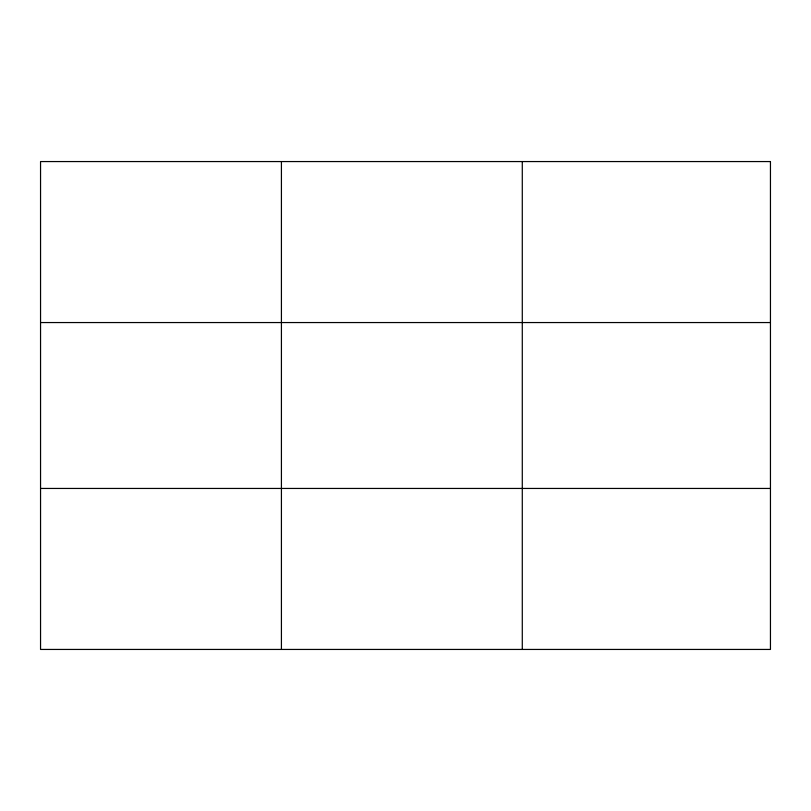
<?xml version="1.0" encoding="UTF-8"?>
<svg xmlns="http://www.w3.org/2000/svg" width="811" height="811" viewBox="0 0 811 811"><rect width="100%" height="100%" fill="white"/><g stroke="black" fill="none" stroke-linecap="round" stroke-linejoin="round"><path stroke-width="1.22" d="M281.417 649.439L281.417 161.561M522.284 649.439L522.284 161.561M40.55 322.555L770.45 322.555M40.55 488.445L770.45 488.445M770.45 161.561L770.45 649.439L40.55 649.439L40.55 161.561L770.45 161.561"/></g></svg>
